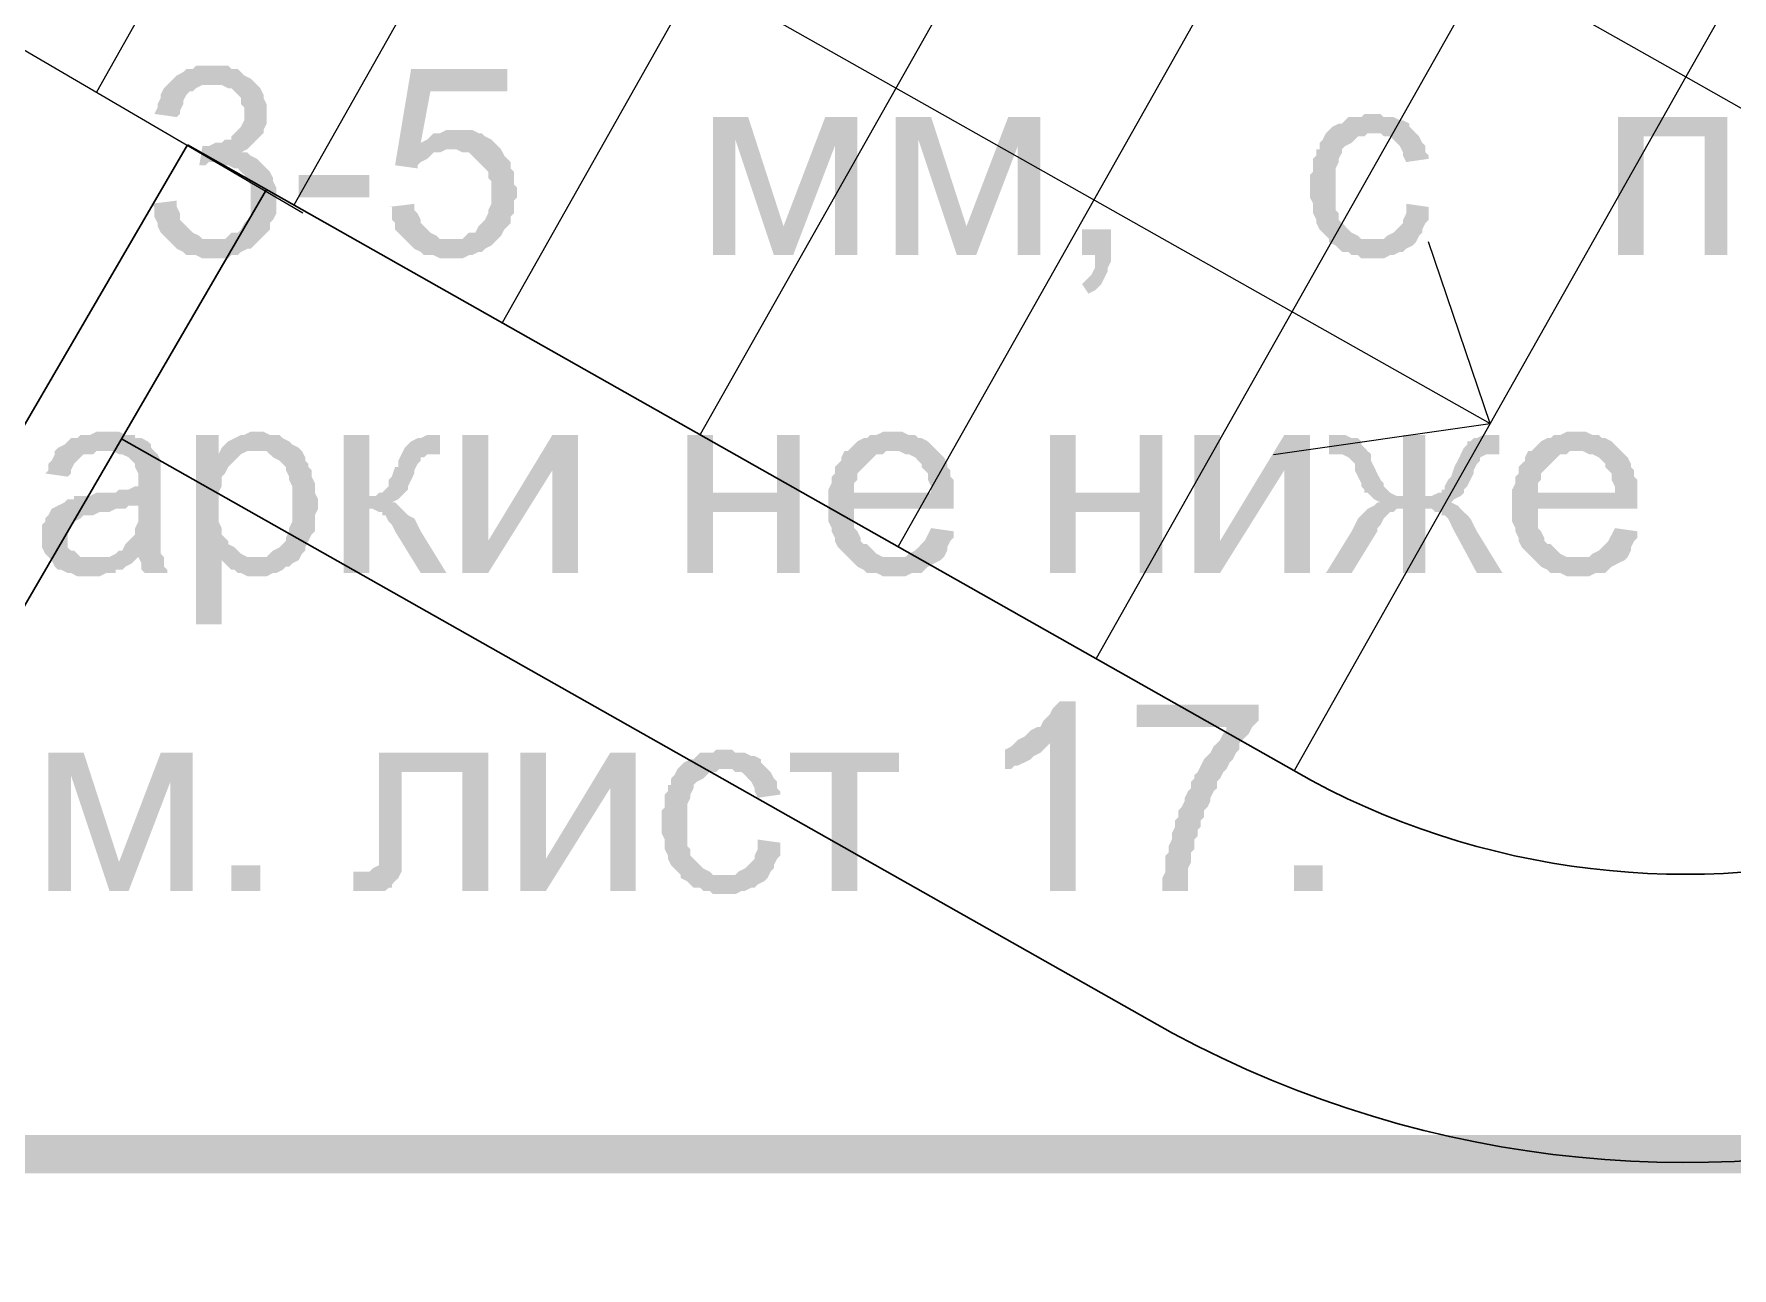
# Model space of a CAD drawing. Header units: millimetres. Extents: x -383313 to -161684, y -117025 to 99224.
# Drawn here: x -348816 to -346577, y -36229 to -34602 of the extents above; entities that cross this region are included whole.
import ezdxf

# ---------------------------------------------------------------- set-up
doc = ezdxf.new("R2010")
doc.units = ezdxf.units.MM
doc.header["$MEASUREMENT"] = 0
doc.layers.add('001__КОНСТРУКТИВ__Стены внутренние', color=7, linetype='Continuous', lineweight=30)
doc.layers.add('Чертежи_Ном._пера__1_Ном._пера__7', color=7, linetype='Continuous', lineweight=18)
doc.layers.add('PDF_Solid Fills', color=7, linetype='Continuous')

# ---------------------------------------------------------------- blocks, each defined once
blk = doc.blocks.new('A$Cf5759c35')
at = {"layer": 'PDF_Solid Fills'}
for points in [[(9880.4, -16378.8), (9859.3, -16378.8), (9855, -16383), (9846.6, -16383), (9842.3, -16387.2), (9833.9, -16391.5), (9829.6, -16395.7), (9829.6, -16395.7), (9825.4, -16399.9), (9880.4, -16404.2), (9884.7, -16404.2), (9893.1, -16404.2), (9901.6, -16408.4), (9905.8, -16408.4), (9910.1, -16412.6), (9914.3, -16416.9), (9918.5, -16421.1), (9918.5, -16429.6), (9922.8, -16433.8), (9922.8, -16442.3), (9922.8, -16446.5), (9922.8, -16450.7), (9918.5, -16459.2), (9914.3, -16463.4), (9910.1, -16467.7), (9905.8, -16471.9), (9905.8, -16476.1), (9897.4, -16476.1), (9893.1, -16480.4), (9884.7, -16480.4), (9876.2, -16484.6), (9872, -16484.6), (9931.2, -16484.6), (9935.5, -16480.4), (9939.7, -16476.1), (9943.9, -16471.9), (9948.2, -16467.7), (9948.2, -16463.4), (9952.4, -16455), (9952.4, -16450.7), (9952.4, -16442.3), (9952.4, -16438), (9952.4, -16429.6), (9948.2, -16421.1), (9948.2, -16416.9), (9943.9, -16408.4), (9943.9, -16408.4), (9939.7, -16404.2), (9935.5, -16399.9), (9931.2, -16395.7), (9922.8, -16391.5), (9918.5, -16387.2), (9914.3, -16383), (9905.8, -16383), (9901.6, -16378.8), (9893.1, -16378.8), (9888.9, -16378.8)], [(10269.9, -16383), (10142.9, -16383), (10121.7, -16510), (10151.4, -16514.2), (10151.4, -16510), (10155.6, -16505.8), (10164.1, -16501.5), (10168.3, -16497.3), (10168.3, -16497.3), (10172.5, -16493.1), (10181, -16493.1), (10189.5, -16488.8), (10193.7, -16488.8), (10257.2, -16484.6), (10257.2, -16484.6), (10253, -16480.4), (10155.6, -16480.4), (10168.3, -16412.6), (10269.9, -16412.6)], [(9825.4, -16399.9), (9821.2, -16404.2), (9816.9, -16408.4), (9812.7, -16416.9), (9812.7, -16421.1), (9808.5, -16429.6), (9808.5, -16433.8), (9804.2, -16442.3), (9833.9, -16446.5), (9838.1, -16442.3), (9838.1, -16438), (9842.3, -16429.6), (9842.3, -16425.3), (9846.6, -16416.9), (9850.8, -16412.6), (9855, -16412.6), (9859.3, -16408.4), (9867.7, -16404.2), (9872, -16404.2), (9880.4, -16404.2)], [(10587.4, -16446.5), (10540.8, -16446.5), (10540.8, -16628.5), (10570.5, -16628.5), (10570.5, -16476.1)], [(10731.3, -16446.5), (10689, -16446.5), (10634, -16590.4), (10621.3, -16628.5), (10646.7, -16628.5), (10701.7, -16484.6)], [(10828.7, -16446.5), (10782.1, -16446.5), (10782.1, -16628.5), (10811.8, -16628.5), (10811.8, -16476.1)], [(10972.6, -16446.5), (10930.3, -16446.5), (10875.3, -16590.4), (10862.6, -16628.5), (10888, -16628.5), (10943, -16484.6)], [(11412.9, -16442.3), (11400.2, -16442.3), (11396, -16446.5), (11379, -16446.5), (11374.8, -16450.7), (11370.6, -16455), (11366.3, -16455), (11357.9, -16459.2), (11353.6, -16463.4), (11349.4, -16467.7), (11345.2, -16476.1), (11340.9, -16480.4), (11340.9, -16488.8), (11336.7, -16488.8), (11336.7, -16497.3), (11332.5, -16501.5), (11332.5, -16510), (11332.5, -16518.5), (11328.2, -16522.7), (11328.2, -16531.2), (11328.2, -16539.6), (11328.2, -16548.1), (11328.2, -16552.3), (11332.5, -16560.8), (11332.5, -16569.3), (11332.5, -16573.5), (11336.7, -16582), (11336.7, -16586.2), (11340.9, -16594.7), (11345.2, -16598.9), (11349.4, -16603.1), (11353.6, -16607.4), (11412.9, -16607.4), (11408.7, -16607.4), (11404.4, -16607.4), (11396, -16607.4), (11391.7, -16603.1), (11383.3, -16598.9), (11379, -16594.7), (11374.8, -16590.4), (11374.8, -16590.4), (11370.6, -16586.2), (11366.3, -16582), (11366.3, -16573.5), (11362.1, -16569.3), (11362.1, -16560.8), (11362.1, -16556.6), (11362.1, -16548.1), (11362.1, -16539.6), (11362.1, -16535.4), (11362.1, -16526.9), (11362.1, -16518.5), (11362.1, -16514.2), (11366.3, -16505.8), (11366.3, -16501.5), (11370.6, -16493.1), (11370.6, -16488.8), (11374.8, -16484.6), (11374.8, -16484.6), (11383.3, -16480.4), (11387.5, -16476.1), (11391.7, -16471.9), (11400.2, -16471.9), (11404.4, -16467.7), (11412.9, -16467.7), (11467.9, -16467.7), (11463.7, -16463.4), (11459.5, -16459.2), (11459.5, -16455), (11451, -16450.7), (11446.8, -16450.7), (11438.3, -16446.5), (11434.1, -16446.5), (11425.6, -16446.5), (11421.4, -16442.3)], [(11878.6, -16446.5), (11734.6, -16446.5), (11734.6, -16628.5), (11768.5, -16628.5), (11768.5, -16471.9), (11848.9, -16471.9)], [(10202.2, -16463.4), (10202.2, -16463.4), (10189.5, -16463.4), (10181, -16467.7), (10172.5, -16467.7), (10168.3, -16471.9), (10164.1, -16476.1), (10155.6, -16480.4), (10253, -16480.4), (10248.7, -16476.1), (10240.3, -16471.9), (10236, -16467.7), (10231.8, -16467.7), (10223.3, -16463.4), (10219.1, -16463.4), (10210.6, -16463.4)], [(11467.9, -16467.7), (11412.9, -16467.7), (11421.4, -16467.7), (11425.6, -16471.9), (11434.1, -16471.9), (11438.3, -16476.1), (11442.5, -16480.4), (11446.8, -16484.6), (11451, -16493.1), (11451, -16497.3), (11455.2, -16505.8), (11484.9, -16501.5), (11484.9, -16497.3), (11480.6, -16493.1), (11480.6, -16484.6), (11476.4, -16480.4), (11472.2, -16471.9)], [(9867.7, -16484.6), (9863.5, -16510), (9863.5, -16510), (9872, -16510), (9876.2, -16505.8), (9884.7, -16505.8), (9943.9, -16505.8), (9939.7, -16501.5), (9931.2, -16497.3), (9927, -16493.1), (9918.5, -16493.1), (9927, -16488.8), (9931.2, -16484.6), (9872, -16484.6)], [(10257.2, -16484.6), (10193.7, -16488.8), (10202.2, -16488.8), (10210.6, -16493.1), (10219.1, -16493.1), (10223.3, -16497.3), (10227.6, -16501.5), (10231.8, -16505.8), (10236, -16510), (10240.3, -16514.2), (10244.5, -16518.5), (10244.5, -16526.9), (10248.7, -16531.2), (10248.7, -16539.6), (10248.7, -16548.1), (10248.7, -16548.1), (10248.7, -16552.3), (10248.7, -16560.8), (10244.5, -16569.3), (10244.5, -16573.5), (10240.3, -16582), (10236, -16586.2), (10231.8, -16590.4), (10231.8, -16590.4), (10227.6, -16598.9), (10219.1, -16598.9), (10214.9, -16603.1), (10210.6, -16607.4), (10202.2, -16607.4), (10193.7, -16607.4), (10257.2, -16607.4), (10261.4, -16603.1), (10261.4, -16603.1), (10265.7, -16594.7), (10269.9, -16590.4), (10274.1, -16586.2), (10274.1, -16577.7), (10278.4, -16573.5), (10278.4, -16565), (10278.4, -16556.6), (10282.6, -16552.3), (10282.6, -16543.9), (10282.6, -16539.6), (10278.4, -16535.4), (10278.4, -16526.9), (10278.4, -16518.5), (10274.1, -16514.2), (10274.1, -16505.8), (10269.9, -16501.5), (10265.7, -16497.3), (10261.4, -16488.8)], [(9943.9, -16505.8), (9884.7, -16505.8), (9888.9, -16505.8), (9897.4, -16510), (9901.6, -16510), (9910.1, -16514.2), (9914.3, -16514.2), (9918.5, -16518.5), (9922.8, -16522.7), (9927, -16531.2), (9931.2, -16535.4), (9931.2, -16539.6), (9931.2, -16548.1), (9931.2, -16556.6), (9931.2, -16556.6), (9931.2, -16560.8), (9931.2, -16569.3), (9931.2, -16577.7), (9927, -16582), (9922.8, -16586.2), (9918.5, -16594.7), (9914.3, -16598.9), (9905.8, -16598.9), (9901.6, -16603.1), (9897.4, -16607.4), (9888.9, -16607.4), (9880.4, -16607.4), (9821.2, -16607.4), (9825.4, -16611.6), (9829.6, -16615.8), (9833.9, -16620.1), (9842.3, -16624.3), (9846.6, -16628.5), (9855, -16628.5), (9859.3, -16628.5), (9867.7, -16632.8), (9872, -16632.8), (9880.4, -16632.8), (9884.7, -16632.8), (9893.1, -16632.8), (9901.6, -16632.8), (9905.8, -16628.5), (9914.3, -16628.5), (9918.5, -16624.3), (9927, -16620.1), (9931.2, -16620.1), (9935.5, -16615.8), (9939.7, -16611.6), (9943.9, -16607.4), (9948.2, -16603.1), (9952.4, -16598.9), (9956.6, -16594.7), (9956.6, -16586.2), (9960.9, -16582), (9965.1, -16573.5), (9965.1, -16569.3), (9965.1, -16560.8), (9965.1, -16556.6), (9965.1, -16552.3), (9965.1, -16543.9), (9965.1, -16539.6), (9960.9, -16531.2), (9960.9, -16526.9), (9956.6, -16518.5), (9952.4, -16514.2), (9952.4, -16514.2), (9948.2, -16510)], [(9833.9, -16556.6), (9800, -16560.8), (9804.2, -16565), (9804.2, -16577.7), (9808.5, -16586.2), (9808.5, -16590.4), (9812.7, -16598.9), (9816.9, -16603.1), (9821.2, -16607.4), (9880.4, -16607.4), (9876.2, -16607.4), (9867.7, -16607.4), (9863.5, -16603.1), (9855, -16598.9), (9850.8, -16594.7), (9850.8, -16594.7), (9846.6, -16590.4), (9842.3, -16586.2), (9838.1, -16582), (9838.1, -16573.5), (9833.9, -16565)], [(10147.1, -16560.8), (10113.3, -16565), (10117.5, -16565), (10117.5, -16582), (10121.7, -16586.2), (10121.7, -16594.7), (10126, -16598.9), (10130.2, -16603.1), (10134.4, -16607.4), (10138.7, -16611.6), (10142.9, -16615.8), (10147.1, -16620.1), (10155.6, -16624.3), (10159.8, -16628.5), (10168.3, -16628.5), (10172.5, -16628.5), (10181, -16632.8), (10189.5, -16632.8), (10193.7, -16632.8), (10197.9, -16632.8), (10202.2, -16632.8), (10210.6, -16632.8), (10219.1, -16628.5), (10223.3, -16628.5), (10231.8, -16624.3), (10236, -16624.3), (10240.3, -16620.1), (10248.7, -16615.8), (10253, -16611.6), (10257.2, -16607.4), (10193.7, -16607.4), (10193.7, -16607.4), (10189.5, -16607.4), (10181, -16607.4), (10176.8, -16603.1), (10168.3, -16598.9), (10164.1, -16594.7), (10159.8, -16590.4), (10155.6, -16586.2), (10155.6, -16582), (10151.4, -16573.5), (10147.1, -16569.3)], [(11455.2, -16560.8), (11455.2, -16573.5), (11451, -16582), (11451, -16586.2), (11446.8, -16590.4), (11442.5, -16594.7), (11438.3, -16598.9), (11429.8, -16603.1), (11425.6, -16607.4), (11417.1, -16607.4), (11412.9, -16607.4), (11353.6, -16607.4), (11353.6, -16611.6), (11362.1, -16615.8), (11366.3, -16620.1), (11370.6, -16624.3), (11379, -16624.3), (11383.3, -16628.5), (11391.7, -16628.5), (11396, -16632.8), (11404.4, -16632.8), (11412.9, -16632.8), (11417.1, -16632.8), (11425.6, -16632.8), (11434.1, -16628.5), (11438.3, -16628.5), (11446.8, -16624.3), (11451, -16624.3), (11455.2, -16620.1), (11463.7, -16615.8), (11463.7, -16615.8), (11467.9, -16611.6), (11472.2, -16603.1), (11476.4, -16598.9), (11476.4, -16594.7), (11480.6, -16586.2), (11484.9, -16582), (11484.9, -16573.5), (11484.9, -16565)], [(11065.8, -16594.7), (11027.7, -16594.7), (11027.7, -16628.5), (11044.6, -16628.5), (11044.6, -16632.8), (11044.6, -16641.2), (11044.6, -16645.5), (11040.4, -16653.9), (11036.1, -16658.2), (11031.9, -16662.4), (11027.7, -16666.6), (11036.1, -16679.3), (11036.1, -16679.3), (11044.6, -16675.1), (11048.8, -16670.9), (11053.1, -16666.6), (11057.3, -16658.2), (11057.3, -16658.2), (11061.5, -16649.7), (11061.5, -16645.5), (11065.8, -16637), (11065.8, -16628.5)], [(9745, -16861.4), (9745, -16861.4), (9728, -16861.4), (9719.6, -16865.6), (9715.3, -16865.6), (9706.9, -16865.6), (9702.6, -16869.8), (9694.2, -16869.8), (9689.9, -16874.1), (9685.7, -16878.3), (9677.2, -16882.5), (9673, -16886.8), (9736.5, -16886.8), (9740.7, -16886.8), (9749.2, -16886.8), (9757.7, -16891), (9761.9, -16891), (9770.4, -16895.2), (9774.6, -16899.5), (9774.6, -16899.5), (9778.8, -16903.7), (9778.8, -16907.9), (9783.1, -16916.4), (9783.1, -16924.9), (9783.1, -16924.9), (9783.1, -16933.3), (9778.8, -16933.3), (9770.4, -16937.6), (9766.1, -16937.6), (9757.7, -16937.6), (9753.4, -16941.8), (9745, -16941.8), (9736.5, -16941.8), (9728, -16941.8), (9719.6, -16946), (9711.1, -16946), (9706.9, -16946), (9698.4, -16946), (9698.4, -16950.3), (9689.9, -16950.3), (9685.7, -16954.5), (9783.1, -16958.7), (9783.1, -16967.2), (9783.1, -16971.4), (9783.1, -16979.9), (9778.8, -16988.4), (9778.8, -16992.6), (9778.8, -16996.8), (9774.6, -17001.1), (9770.4, -17005.3), (9766.1, -17009.5), (9761.9, -17018), (9757.7, -17018), (9753.4, -17022.2), (9745, -17026.5), (9783.1, -17026.5), (9783.1, -17026.5), (9787.3, -17034.9), (9787.3, -17043.4), (9791.5, -17047.6), (9821.2, -17047.6), (9821.2, -17043.4), (9816.9, -17039.2), (9816.9, -17030.7), (9816.9, -17026.5), (9812.7, -17022.2), (9812.7, -17018), (9812.7, -17013.8), (9812.7, -17009.5), (9812.7, -17001.1), (9812.7, -16992.6), (9812.7, -16984.1), (9812.7, -16971.4), (9812.7, -16929.1), (9812.7, -16929.1), (9812.7, -16920.6), (9812.7, -16912.2), (9812.7, -16907.9), (9812.7, -16903.7), (9812.7, -16899.5), (9808.5, -16891), (9804.2, -16886.8), (9800, -16882.5), (9800, -16878.3), (9795.8, -16874.1), (9787.3, -16869.8), (9778.8, -16869.8), (9778.8, -16865.6), (9770.4, -16865.6), (9766.1, -16865.6), (9757.7, -16861.4), (9749.2, -16861.4)], [(9939.7, -16861.4), (9939.7, -16861.4), (9931.2, -16861.4), (9922.8, -16865.6), (9918.5, -16865.6), (9910.1, -16869.8), (9910.1, -16869.8), (9901.6, -16874.1), (9897.4, -16878.3), (9893.1, -16882.5), (9939.7, -16886.8), (9943.9, -16886.8), (9952.4, -16886.8), (9956.6, -16891), (9960.9, -16895.2), (9969.3, -16899.5), (9973.6, -16903.7), (9977.8, -16907.9), (9977.8, -16912.2), (9982, -16920.6), (9982, -16924.9), (9986.3, -16933.3), (9986.3, -16937.6), (9986.3, -16946), (9986.3, -16954.5), (9986.3, -16958.7), (9986.3, -16967.2), (9986.3, -16975.7), (9986.3, -16979.9), (9982, -16988.4), (9982, -16992.6), (9977.8, -17001.1), (9977.8, -17005.3), (9973.6, -17009.5), (9969.3, -17013.8), (9960.9, -17018), (9956.6, -17022.2), (9952.4, -17026.5), (9943.9, -17026.5), (9935.5, -17026.5), (9893.1, -17030.7), (9893.1, -17030.7), (9901.6, -17039.2), (9905.8, -17043.4), (9910.1, -17043.4), (9914.3, -17047.6), (9918.5, -17047.6), (9927, -17051.9), (9931.2, -17051.9), (9939.7, -17051.9), (9939.7, -17051.9), (9948.2, -17051.9), (9952.4, -17051.9), (9960.9, -17047.6), (9965.1, -17047.6), (9973.6, -17043.4), (9977.8, -17039.2), (9982, -17039.2), (9986.3, -17034.9), (9994.7, -17030.7), (9999, -17022.2), (10003.2, -17018), (10003.2, -17013.8), (10007.4, -17005.3), (10007.4, -17005.3), (10011.7, -16996.8), (10015.9, -16992.6), (10015.9, -16984.1), (10015.9, -16975.7), (10015.9, -16971.4), (10020.1, -16963), (10020.1, -16954.5), (10020.1, -16954.5), (10020.1, -16950.3), (10015.9, -16941.8), (10015.9, -16933.3), (10015.9, -16929.1), (10011.7, -16920.6), (10011.7, -16912.2), (10007.4, -16907.9), (10007.4, -16903.7), (10003.2, -16899.5), (10003.2, -16895.2), (9999, -16886.8), (9994.7, -16882.5), (9986.3, -16878.3), (9982, -16874.1), (9982, -16874.1), (9973.6, -16869.8), (9969.3, -16865.6), (9960.9, -16865.6), (9956.6, -16865.6), (9948.2, -16861.4)], [(10777.9, -16861.4), (10777.9, -16861.4), (10765.2, -16861.4), (10756.7, -16865.6), (10748.3, -16865.6), (10744, -16869.8), (10739.8, -16869.8), (10731.3, -16874.1), (10727.1, -16878.3), (10722.9, -16882.5), (10718.6, -16886.8), (10777.9, -16886.8), (10782.1, -16886.8), (10786.4, -16886.8), (10794.8, -16891), (10799.1, -16891), (10807.5, -16895.2), (10811.8, -16899.5), (10816, -16903.7), (10816, -16907.9), (10820.2, -16912.2), (10824.5, -16916.4), (10824.5, -16924.9), (10828.7, -16933.3), (10828.7, -16941.8), (10727.1, -16941.8), (10858.3, -16941.8), (10858.3, -16933.3), (10858.3, -16924.9), (10854.1, -16920.6), (10854.1, -16912.2), (10849.9, -16907.9), (10849.9, -16903.7), (10845.6, -16895.2), (10841.4, -16891), (10837.2, -16886.8), (10832.9, -16882.5), (10828.7, -16878.3), (10824.5, -16874.1), (10816, -16869.8), (10811.8, -16869.8), (10807.5, -16865.6), (10799.1, -16865.6), (10790.6, -16861.4), (10786.4, -16861.4)], [(11679.6, -16861.4), (11679.6, -16861.4), (11666.9, -16861.4), (11658.4, -16865.6), (11650, -16865.6), (11645.7, -16869.8), (11641.5, -16869.8), (11633, -16874.1), (11628.8, -16878.3), (11624.6, -16882.5), (11620.3, -16886.8), (11679.6, -16886.8), (11683.8, -16886.8), (11688.1, -16886.8), (11696.5, -16891), (11700.8, -16891), (11709.2, -16895.2), (11713.5, -16899.5), (11717.7, -16903.7), (11717.7, -16907.9), (11721.9, -16912.2), (11726.2, -16916.4), (11726.2, -16924.9), (11730.4, -16933.3), (11730.4, -16941.8), (11628.8, -16941.8), (11760, -16941.8), (11760, -16933.3), (11760, -16924.9), (11755.8, -16920.6), (11755.8, -16912.2), (11751.6, -16907.9), (11751.6, -16903.7), (11747.3, -16895.2), (11743.1, -16891), (11738.9, -16886.8), (11734.6, -16882.5), (11730.4, -16878.3), (11726.2, -16874.1), (11717.7, -16869.8), (11713.5, -16869.8), (11709.2, -16865.6), (11700.8, -16865.6), (11692.3, -16861.4), (11688.1, -16861.4)], [(9888.9, -16865.6), (9859.3, -16865.6), (9859.3, -17115.4), (9893.1, -17115.4), (9893.1, -17030.7), (9935.5, -17026.5), (9931.2, -17026.5), (9927, -17026.5), (9918.5, -17022.2), (9914.3, -17018), (9910.1, -17013.8), (9901.6, -17009.5), (9901.6, -17005.3), (9897.4, -17001.1), (9893.1, -16996.8), (9893.1, -16988.4), (9888.9, -16979.9), (9888.9, -16975.7), (9888.9, -16967.2), (9888.9, -16958.7), (9888.9, -16954.5), (9888.9, -16946), (9888.9, -16941.8), (9893.1, -16933.3), (9893.1, -16924.9), (9893.1, -16920.6), (9897.4, -16916.4), (9901.6, -16907.9), (9905.8, -16903.7), (9910.1, -16899.5), (9914.3, -16895.2), (9918.5, -16891), (9888.9, -16891)], [(9893.1, -16882.5), (9888.9, -16891), (9918.5, -16891), (9927, -16886.8), (9931.2, -16886.8), (9939.7, -16886.8)], [(10087.9, -16865.6), (10054, -16865.6), (10054, -17047.6), (10087.9, -17047.6), (10087.9, -16963), (10130.2, -16963), (10126, -16958.7), (10121.7, -16954.5), (10117.5, -16954.5), (10117.5, -16954.5), (10126, -16950.3), (10130.2, -16946), (10087.9, -16946)], [(10181, -16865.6), (10164.1, -16865.6), (10155.6, -16869.8), (10151.4, -16869.8), (10142.9, -16874.1), (10138.7, -16878.3), (10138.7, -16878.3), (10134.4, -16882.5), (10130.2, -16891), (10172.5, -16891), (10181, -16891)], [(10363, -16865.6), (10329.2, -16865.6), (10244.5, -17005.3), (10210.6, -17047.6), (10244.5, -17047.6), (10329.2, -16912.2)], [(10540.8, -16865.6), (10507, -16865.6), (10507, -17047.6), (10540.8, -17047.6), (10540.8, -16967.2), (10625.5, -16967.2), (10540.8, -16941.8)], [(10655.1, -16865.6), (10625.5, -16865.6), (10625.5, -16941.8), (10540.8, -16941.8), (10625.5, -16967.2), (10625.5, -17047.6), (10655.1, -17047.6)], [(11019.2, -16865.6), (10985.3, -16865.6), (10985.3, -17047.6), (11019.2, -17047.6), (11019.2, -16967.2), (11103.9, -16967.2), (11019.2, -16941.8)], [(11133.5, -16865.6), (11103.9, -16865.6), (11103.9, -16941.8), (11019.2, -16941.8), (11103.9, -16967.2), (11103.9, -17047.6), (11133.5, -17047.6)], [(11328.2, -16865.6), (11294.4, -16865.6), (11209.7, -17005.3), (11175.8, -17047.6), (11209.7, -17047.6), (11294.4, -16912.2)], [(11357.9, -16865.6), (11353.6, -16865.6), (11353.6, -16891), (11366.3, -16891), (11404.4, -16886.8), (11400.2, -16882.5), (11396, -16878.3), (11396, -16874.1), (11391.7, -16869.8), (11383.3, -16869.8), (11383.3, -16869.8), (11374.8, -16865.6), (11370.6, -16865.6)], [(11578, -16865.6), (11556.8, -16865.6), (11548.4, -16869.8), (11544.1, -16869.8), (11539.9, -16874.1), (11535.7, -16874.1), (11535.7, -16878.3), (11531.4, -16882.5), (11527.2, -16891), (11569.5, -16891), (11578, -16891)], [(9673, -16886.8), (9673, -16891), (9668.8, -16899.5), (9664.5, -16903.7), (9664.5, -16912.2), (9660.3, -16916.4), (9689.9, -16920.6), (9694.2, -16916.4), (9694.2, -16912.2), (9698.4, -16903.7), (9702.6, -16899.5), (9706.9, -16895.2), (9711.1, -16891), (9715.3, -16891), (9723.8, -16891), (9728, -16886.8), (9736.5, -16886.8)], [(10130.2, -16891), (10126, -16899.5), (10126, -16907.9), (10121.7, -16907.9), (10117.5, -16920.6), (10113.3, -16924.9), (10113.3, -16933.3), (10109, -16937.6), (10109, -16937.6), (10104.8, -16941.8), (10100.6, -16941.8), (10096.3, -16946), (10087.9, -16946), (10130.2, -16946), (10134.4, -16941.8), (10138.7, -16937.6), (10138.7, -16933.3), (10142.9, -16924.9), (10147.1, -16916.4), (10147.1, -16912.2), (10151.4, -16903.7), (10155.6, -16899.5), (10155.6, -16895.2), (10159.8, -16895.2), (10164.1, -16891), (10172.5, -16891)], [(10718.6, -16886.8), (10714.4, -16886.8), (10710.2, -16895.2), (10710.2, -16899.5), (10705.9, -16903.7), (10701.7, -16907.9), (10701.7, -16916.4), (10697.5, -16920.6), (10697.5, -16929.1), (10693.2, -16937.6), (10693.2, -16941.8), (10693.2, -16950.3), (10693.2, -16958.7), (10693.2, -16967.2), (10693.2, -16971.4), (10693.2, -16979.9), (10697.5, -16988.4), (10697.5, -16992.6), (10701.7, -17001.1), (10701.7, -17005.3), (10705.9, -17013.8), (10710.2, -17018), (10714.4, -17022.2), (10718.6, -17026.5), (10777.9, -17026.5), (10777.9, -17026.5), (10769.4, -17026.5), (10765.2, -17026.5), (10756.7, -17022.2), (10752.5, -17018), (10748.3, -17013.8), (10744, -17009.5), (10739.8, -17009.5), (10735.6, -17005.3), (10735.6, -17001.1), (10731.3, -16992.6), (10727.1, -16988.4), (10727.1, -16979.9), (10727.1, -16971.4), (10727.1, -16963), (10858.3, -16963), (10858.3, -16963), (10858.3, -16958.7), (10858.3, -16950.3), (10858.3, -16941.8), (10727.1, -16941.8), (10727.1, -16937.6), (10727.1, -16929.1), (10731.3, -16924.9), (10731.3, -16916.4), (10735.6, -16912.2), (10739.8, -16907.9), (10744, -16903.7), (10748.3, -16899.5), (10752.5, -16895.2), (10756.7, -16891), (10765.2, -16891), (10769.4, -16886.8), (10777.9, -16886.8)], [(11404.4, -16886.8), (11366.3, -16891), (11370.6, -16891), (11379, -16895.2), (11379, -16895.2), (11383.3, -16899.5), (11387.5, -16903.7), (11387.5, -16912.2), (11391.7, -16920.6), (11396, -16929.1), (11396, -16933.3), (11400.2, -16937.6), (11400.2, -16941.8), (11404.4, -16941.8), (11408.7, -16946), (11412.9, -16950.3), (11421.4, -16954.5), (11421.4, -16954.5), (11417.1, -16954.5), (11412.9, -16958.7), (11404.4, -16963), (11451, -16963), (11480.6, -16963), (11489.1, -16963), (11493.3, -16967.2), (11501.8, -16967.2), (11501.8, -16971.4), (11506, -16971.4), (11510.3, -16975.7), (11514.5, -16984.1), (11518.7, -16992.6), (11548.4, -17047.6), (11582.2, -17047.6), (11548.4, -16992.6), (11548.4, -16992.6), (11544.1, -16984.1), (11539.9, -16975.7), (11535.7, -16971.4), (11531.4, -16967.2), (11527.2, -16963), (11523, -16958.7), (11514.5, -16954.5), (11510.3, -16954.5), (11514.5, -16954.5), (11518.7, -16950.3), (11527.2, -16946), (11480.6, -16946), (11451, -16946), (11446.8, -16946), (11442.5, -16946), (11434.1, -16941.8), (11429.8, -16937.6), (11429.8, -16937.6), (11425.6, -16933.3), (11425.6, -16929.1), (11421.4, -16924.9), (11417.1, -16916.4), (11412.9, -16907.9), (11408.7, -16899.5), (11408.7, -16891)], [(11527.2, -16891), (11523, -16899.5), (11518.7, -16907.9), (11518.7, -16907.9), (11514.5, -16920.6), (11510.3, -16924.9), (11506, -16933.3), (11506, -16937.6), (11501.8, -16937.6), (11501.8, -16941.8), (11497.6, -16941.8), (11489.1, -16946), (11480.6, -16946), (11527.2, -16946), (11531.4, -16941.8), (11531.4, -16937.6), (11535.7, -16933.3), (11539.9, -16924.9), (11544.1, -16916.4), (11544.1, -16912.2), (11548.4, -16903.7), (11552.6, -16899.5), (11552.6, -16895.2), (11552.6, -16895.2), (11561.1, -16891), (11569.5, -16891)], [(11620.3, -16886.8), (11616.1, -16886.8), (11611.9, -16895.2), (11611.9, -16899.5), (11607.6, -16903.7), (11603.4, -16907.9), (11603.4, -16916.4), (11599.2, -16920.6), (11599.2, -16929.1), (11594.9, -16937.6), (11594.9, -16941.8), (11594.9, -16950.3), (11594.9, -16958.7), (11594.9, -16967.2), (11594.9, -16971.4), (11594.9, -16979.9), (11599.2, -16988.4), (11599.2, -16992.6), (11603.4, -17001.1), (11603.4, -17005.3), (11607.6, -17013.8), (11611.9, -17018), (11616.1, -17022.2), (11620.3, -17026.5), (11679.6, -17026.5), (11679.6, -17026.5), (11671.1, -17026.5), (11666.9, -17026.5), (11658.4, -17022.2), (11654.2, -17018), (11650, -17013.8), (11645.7, -17009.5), (11641.5, -17009.5), (11637.3, -17005.3), (11637.3, -17001.1), (11633, -16992.6), (11628.8, -16988.4), (11628.8, -16979.9), (11628.8, -16971.4), (11628.8, -16963), (11760, -16963), (11760, -16963), (11760, -16958.7), (11760, -16950.3), (11760, -16941.8), (11628.8, -16941.8), (11628.8, -16937.6), (11628.8, -16929.1), (11633, -16924.9), (11633, -16916.4), (11637.3, -16912.2), (11641.5, -16907.9), (11645.7, -16903.7), (11650, -16899.5), (11654.2, -16895.2), (11658.4, -16891), (11666.9, -16891), (11671.1, -16886.8), (11679.6, -16886.8)], [(9685.7, -16954.5), (9677.2, -16958.7), (9677.2, -16958.7), (9668.8, -16963), (9664.5, -16971.4), (9660.3, -16975.7), (9660.3, -16979.9), (9656.1, -16984.1), (9656.1, -16992.6), (9656.1, -17001.1), (9656.1, -17001.1), (9656.1, -17009.5), (9656.1, -17013.8), (9660.3, -17022.2), (9664.5, -17026.5), (9668.8, -17030.7), (9673, -17039.2), (9673, -17039.2), (9677.2, -17043.4), (9681.5, -17043.4), (9689.9, -17047.6), (9694.2, -17047.6), (9702.6, -17051.9), (9711.1, -17051.9), (9719.6, -17051.9), (9723.8, -17051.9), (9732.3, -17051.9), (9740.7, -17047.6), (9745, -17047.6), (9753.4, -17047.6), (9753.4, -17043.4), (9761.9, -17043.4), (9766.1, -17039.2), (9774.6, -17034.9), (9778.8, -17030.7), (9723.8, -17026.5), (9723.8, -17026.5), (9715.3, -17026.5), (9706.9, -17026.5), (9702.6, -17022.2), (9698.4, -17018), (9694.2, -17018), (9689.9, -17013.8), (9689.9, -17005.3), (9689.9, -17001.1), (9689.9, -16996.8), (9689.9, -16992.6), (9694.2, -16984.1), (9694.2, -16984.1), (9698.4, -16979.9), (9706.9, -16975.7), (9711.1, -16971.4), (9715.3, -16971.4), (9723.8, -16971.4), (9732.3, -16967.2), (9736.5, -16967.2), (9745, -16967.2), (9753.4, -16963), (9757.7, -16963), (9766.1, -16963), (9770.4, -16958.7), (9778.8, -16958.7), (9783.1, -16958.7)], [(10130.2, -16963), (10087.9, -16963), (10092.1, -16963), (10100.6, -16967.2), (10104.8, -16967.2), (10104.8, -16971.4), (10109, -16971.4), (10113.3, -16979.9), (10117.5, -16984.1), (10121.7, -16992.6), (10155.6, -17047.6), (10189.5, -17047.6), (10155.6, -16992.6), (10155.6, -16992.6), (10151.4, -16984.1), (10147.1, -16975.7), (10138.7, -16971.4), (10134.4, -16967.2)], [(11404.4, -16963), (11400.2, -16967.2), (11396, -16971.4), (11391.7, -16975.7), (11387.5, -16984.1), (11383.3, -16992.6), (11349.4, -17047.6), (11383.3, -17047.6), (11417.1, -16992.6), (11417.1, -16988.4), (11421.4, -16984.1), (11425.6, -16975.7), (11429.8, -16971.4), (11434.1, -16967.2), (11438.3, -16967.2), (11442.5, -16963), (11451, -16963)], [(10828.7, -16988.4), (10828.7, -16988.4), (10824.5, -16996.8), (10820.2, -17005.3), (10816, -17009.5), (10811.8, -17013.8), (10807.5, -17018), (10807.5, -17018), (10799.1, -17022.2), (10794.8, -17026.5), (10786.4, -17026.5), (10777.9, -17026.5), (10718.6, -17026.5), (10718.6, -17026.5), (10722.9, -17030.7), (10727.1, -17034.9), (10731.3, -17039.2), (10739.8, -17043.4), (10744, -17047.6), (10752.5, -17047.6), (10756.7, -17047.6), (10765.2, -17051.9), (10773.7, -17051.9), (10777.9, -17051.9), (10777.9, -17051.9), (10786.4, -17051.9), (10794.8, -17051.9), (10803.3, -17047.6), (10807.5, -17047.6), (10816, -17047.6), (10820.2, -17043.4), (10824.5, -17039.2), (10832.9, -17034.9), (10832.9, -17034.9), (10841.4, -17030.7), (10845.6, -17026.5), (10849.9, -17018), (10849.9, -17013.8), (10854.1, -17005.3), (10858.3, -17001.1), (10858.3, -16992.6)], [(11730.4, -16988.4), (11730.4, -16988.4), (11726.2, -16996.8), (11721.9, -17005.3), (11717.7, -17009.5), (11713.5, -17013.8), (11709.2, -17018), (11709.2, -17018), (11700.8, -17022.2), (11696.5, -17026.5), (11688.1, -17026.5), (11679.6, -17026.5), (11620.3, -17026.5), (11620.3, -17026.5), (11624.6, -17030.7), (11628.8, -17034.9), (11633, -17039.2), (11641.5, -17043.4), (11645.7, -17047.6), (11654.2, -17047.6), (11658.4, -17047.6), (11666.9, -17051.9), (11675.4, -17051.9), (11679.6, -17051.9), (11679.6, -17051.9), (11688.1, -17051.9), (11696.5, -17051.9), (11705, -17047.6), (11709.2, -17047.6), (11717.7, -17047.6), (11721.9, -17043.4), (11726.2, -17039.2), (11734.6, -17034.9), (11734.6, -17034.9), (11743.1, -17030.7), (11747.3, -17026.5), (11751.6, -17018), (11751.6, -17013.8), (11755.8, -17005.3), (11760, -17001.1), (11760, -16992.6)], [(11019.2, -17217), (10998, -17217), (10993.8, -17221.2), (10989.6, -17225.4), (10985.3, -17233.9), (10981.1, -17238.1), (10976.9, -17242.4), (10972.6, -17250.8), (10968.4, -17250.8), (10959.9, -17255.1), (10955.7, -17259.3), (10951.5, -17263.5), (10943, -17267.8), (10985.3, -17272), (10985.3, -17466.7), (11019.2, -17466.7)], [(11260.5, -17221.2), (11099.6, -17221.2), (11099.6, -17250.8), (11222.4, -17250.8), (11218.2, -17250.8), (11218.2, -17255.1), (11213.9, -17259.3), (11209.7, -17267.8), (11205.5, -17272), (11201.2, -17276.2), (11197, -17284.7), (11192.8, -17288.9), (11188.5, -17293.2), (11184.3, -17301.6), (11180.1, -17310.1), (11175.8, -17314.3), (11175.8, -17318.6), (11171.6, -17322.8), (11171.6, -17331.3), (11167.4, -17335.5), (11163.1, -17344), (11163.1, -17348.2), (11158.9, -17356.7), (11154.7, -17360.9), (11154.7, -17369.4), (11150.4, -17373.6), (11150.4, -17382.1), (11146.2, -17390.5), (11146.2, -17394.8), (11146.2, -17399), (11142, -17407.5), (11142, -17415.9), (11137.7, -17420.2), (11137.7, -17428.6), (11137.7, -17437.1), (11137.7, -17441.3), (11133.5, -17449.8), (11133.5, -17454), (11133.5, -17462.5), (11133.5, -17466.7), (11167.4, -17466.7), (11167.4, -17466.7), (11167.4, -17458.3), (11167.4, -17449.8), (11167.4, -17445.6), (11167.4, -17437.1), (11171.6, -17428.6), (11171.6, -17424.4), (11171.6, -17415.9), (11175.8, -17411.7), (11175.8, -17403.2), (11175.8, -17399), (11180.1, -17394.8), (11180.1, -17386.3), (11184.3, -17382.1), (11184.3, -17373.6), (11188.5, -17369.4), (11188.5, -17360.9), (11192.8, -17356.7), (11197, -17348.2), (11197, -17344), (11201.2, -17335.5), (11205.5, -17331.3), (11205.5, -17322.8), (11209.7, -17318.6), (11213.9, -17310.1), (11218.2, -17305.9), (11222.4, -17297.4), (11226.6, -17293.2), (11230.9, -17284.7), (11235.1, -17280.5), (11235.1, -17272), (11239.3, -17267.8), (11243.6, -17263.5), (11247.8, -17259.3), (11252, -17250.8), (11256.3, -17246.6), (11260.5, -17242.4)], [(9711.1, -17284.7), (9664.5, -17284.7), (9664.5, -17466.7), (9694.2, -17466.7), (9694.2, -17314.3)], [(9855, -17284.7), (9812.7, -17284.7), (9757.7, -17428.6), (9745, -17466.7), (9770.4, -17466.7), (9825.4, -17322.8)], [(10244.5, -17284.7), (10100.6, -17284.7), (10100.6, -17432.9), (10100.6, -17432.9), (10092.1, -17437.1), (10092.1, -17437.1), (10087.9, -17441.3), (10079.4, -17441.3), (10066.7, -17441.3), (10066.7, -17466.7), (10070.9, -17466.7), (10079.4, -17466.7), (10083.6, -17466.7), (10092.1, -17466.7), (10092.1, -17466.7), (10100.6, -17466.7), (10109, -17466.7), (10113.3, -17462.5), (10117.5, -17462.5), (10117.5, -17458.3), (10121.7, -17454), (10126, -17449.8), (10130.2, -17441.3), (10130.2, -17437.1), (10130.2, -17432.9), (10130.2, -17428.6), (10130.2, -17420.2), (10130.2, -17411.7), (10130.2, -17403.2), (10130.2, -17310.1), (10210.6, -17310.1)], [(10439.2, -17284.7), (10405.4, -17284.7), (10320.7, -17424.4), (10286.8, -17466.7), (10320.7, -17466.7), (10405.4, -17331.3)], [(10557.8, -17280.5), (10545.1, -17280.5), (10540.8, -17284.7), (10523.9, -17284.7), (10519.7, -17288.9), (10515.4, -17293.2), (10511.2, -17293.2), (10502.7, -17297.4), (10498.5, -17301.6), (10494.3, -17305.9), (10490, -17314.3), (10485.8, -17318.6), (10485.8, -17327), (10481.6, -17327), (10481.6, -17335.5), (10477.3, -17339.7), (10477.3, -17348.2), (10477.3, -17356.7), (10473.1, -17360.9), (10473.1, -17369.4), (10473.1, -17377.8), (10473.1, -17386.3), (10473.1, -17390.5), (10477.3, -17399), (10477.3, -17407.5), (10477.3, -17411.7), (10481.6, -17420.2), (10481.6, -17424.4), (10485.8, -17432.9), (10490, -17437.1), (10494.3, -17441.3), (10498.5, -17445.6), (10557.8, -17445.6), (10553.5, -17445.6), (10549.3, -17445.6), (10540.8, -17445.6), (10536.6, -17441.3), (10528.1, -17437.1), (10523.9, -17432.9), (10519.7, -17428.6), (10519.7, -17428.6), (10515.4, -17424.4), (10511.2, -17420.2), (10511.2, -17411.7), (10507, -17407.5), (10507, -17399), (10507, -17394.8), (10507, -17386.3), (10507, -17377.8), (10507, -17373.6), (10507, -17365.1), (10507, -17356.7), (10507, -17352.4), (10511.2, -17344), (10511.2, -17339.7), (10515.4, -17331.3), (10515.4, -17327), (10519.7, -17322.8), (10519.7, -17322.8), (10528.1, -17318.6), (10532.4, -17314.3), (10536.6, -17310.1), (10545.1, -17310.1), (10549.3, -17305.9), (10557.8, -17305.9), (10612.8, -17305.9), (10608.6, -17301.6), (10604.3, -17297.4), (10604.3, -17293.2), (10595.9, -17288.9), (10591.6, -17288.9), (10583.2, -17284.7), (10578.9, -17284.7), (10570.5, -17284.7), (10566.2, -17280.5)], [(10786.4, -17284.7), (10642.4, -17284.7), (10642.4, -17310.1), (10697.5, -17310.1), (10697.5, -17466.7), (10731.3, -17466.7), (10731.3, -17310.1), (10786.4, -17310.1)], [(10943, -17267.8), (10938.8, -17272), (10934.5, -17276.2), (10926.1, -17280.5), (10926.1, -17310.1), (10926.1, -17305.9), (10934.5, -17305.9), (10938.8, -17301.6), (10943, -17301.6), (10951.5, -17297.4), (10959.9, -17293.2), (10959.9, -17293.2), (10964.2, -17288.9), (10972.6, -17284.7), (10976.9, -17280.5), (10981.1, -17276.2), (10985.3, -17272)], [(10612.8, -17305.9), (10557.8, -17305.9), (10566.2, -17305.9), (10570.5, -17310.1), (10578.9, -17310.1), (10583.2, -17314.3), (10587.4, -17318.6), (10591.6, -17322.8), (10595.9, -17331.3), (10595.9, -17335.5), (10600.1, -17344), (10629.7, -17339.7), (10629.7, -17335.5), (10625.5, -17331.3), (10625.5, -17322.8), (10621.3, -17318.6), (10617, -17310.1)], [(10600.1, -17399), (10600.1, -17411.7), (10595.9, -17420.2), (10595.9, -17424.4), (10591.6, -17428.6), (10587.4, -17432.9), (10583.2, -17437.1), (10574.7, -17441.3), (10570.5, -17445.6), (10562, -17445.6), (10557.8, -17445.6), (10498.5, -17445.6), (10498.5, -17449.8), (10507, -17454), (10511.2, -17458.3), (10515.4, -17462.5), (10523.9, -17462.5), (10528.1, -17466.7), (10536.6, -17466.7), (10540.8, -17471), (10549.3, -17471), (10557.8, -17471), (10562, -17471), (10570.5, -17471), (10578.9, -17466.7), (10583.2, -17466.7), (10591.6, -17462.5), (10595.9, -17462.5), (10600.1, -17458.3), (10608.6, -17454), (10608.6, -17454), (10612.8, -17449.8), (10617, -17441.3), (10621.3, -17437.1), (10621.3, -17432.9), (10625.5, -17424.4), (10629.7, -17420.2), (10629.7, -17411.7), (10629.7, -17403.2)]]:
    blk.add_hatch(color=8, dxfattribs=at).paths.add_polyline_path(points)
at = {"layer": 'PDF_Solid Fills', "color": 8, "lineweight": 13}
for points in [[(10587.4, -16446.5), (10570.5, -16476.1), (10634, -16590.4), (10621.3, -16628.5)], [(10731.3, -16446.5), (10701.7, -16484.6), (10731.3, -16628.5), (10701.7, -16628.5)], [(10828.7, -16446.5), (10811.8, -16476.1), (10875.3, -16590.4), (10862.6, -16628.5)], [(10972.6, -16446.5), (10943, -16484.6), (10972.6, -16628.5), (10943, -16628.5)], [(11878.6, -16446.5), (11848.9, -16471.9), (11878.6, -16628.5), (11848.9, -16628.5)], [(9994.7, -16552.3), (9994.7, -16522.7), (10087.9, -16552.3), (10087.9, -16522.7)], [(10244.5, -16865.6), (10210.6, -16865.6), (10244.5, -17005.3), (10210.6, -17047.6)], [(10363, -16865.6), (10329.2, -16912.2), (10363, -17047.6), (10329.2, -17047.6)], [(11209.7, -16865.6), (11175.8, -16865.6), (11209.7, -17005.3), (11175.8, -17047.6)], [(11328.2, -16865.6), (11294.4, -16912.2), (11328.2, -17047.6), (11294.4, -17047.6)], [(11480.6, -16946), (11480.6, -16865.6), (11451, -16946), (11451, -16865.6)], [(11480.6, -17047.6), (11480.6, -16963), (11451, -17047.6), (11451, -16963)], [(9745, -17026.5), (9723.8, -17026.5), (9783.1, -17026.5), (9778.8, -17030.7)], [(9711.1, -17284.7), (9694.2, -17314.3), (9757.7, -17428.6), (9745, -17466.7)], [(9855, -17284.7), (9825.4, -17322.8), (9855, -17466.7), (9825.4, -17466.7)], [(10244.5, -17284.7), (10210.6, -17310.1), (10244.5, -17466.7), (10210.6, -17466.7)], [(10320.7, -17284.7), (10286.8, -17284.7), (10320.7, -17424.4), (10286.8, -17466.7)], [(10439.2, -17284.7), (10405.4, -17331.3), (10439.2, -17466.7), (10405.4, -17466.7)], [(9905.8, -17466.7), (9905.8, -17432.9), (9943.9, -17466.7), (9943.9, -17432.9)], [(11307.1, -17466.7), (11307.1, -17432.9), (11345.2, -17466.7), (11345.2, -17432.9)], [(43421.1, -17839.3), (43370.3, -17788.5), (-13525.5, -17839.3)], [(43370.3, -17788.5), (-13525.5, -17839.3), (-13474.7, -17788.5)]]:
    blk.add_solid(points, dxfattribs=at)

msp = doc.modelspace()

# ---------------------------------------------------------------- linework, layer by layer
at = {"layer": '001__КОНСТРУКТИВ__Стены внутренние', "lineweight": 30, "ltscale": 100}
for p, q in [((-357943.80365, -50770.50862), (-348614.08775, -34747.96838)), ((-359629.77852, -53904.42073), (-348509.62784, -34807.04804))]:
    msp.add_line(p, q, dxfattribs=at)
at = {"layer": '001__КОНСТРУКТИВ__Стены внутренние', "color": 7, "linetype": 'Continuous'}
for p, q in [((-347131.87289, -35586.26844), (-348614.08775, -34747.96838)), ((-348700.85751, -35135.45943), (-347315.04719, -35919.23573))]:
    msp.add_line(p, q, dxfattribs=at)
for radius, start in [(1051.13764, 241.97115596), (1431.13764, 241.76203823)]:
    msp.add_arc((-346637.92649, -34658.41754), radius, start, 330.54286016, dxfattribs=at)
at = {"layer": 'Чертежи_Ном._пера__1_Ном._пера__7', "color": 7, "linetype": 'Continuous', "lineweight": 18}
for p, q in [((-350305.22681, -33190.12543), (-346896.10698, -35115.54754)), ((-346047.20698, -33613.88394), (-346637.92649, -34658.41754)), ((-350548.38656, -33621.45934), (-348461.71929, -34837.53656)), ((-348217.36762, -33763.66581), (-348734.19089, -34678.74434)), ((-348085.78883, -33840.6856), (-346637.92649, -34658.41754)), ((-347957.30918, -33913.24908), (-348473.67015, -34827.50908)), ((-347682.79506, -34068.29072), (-348199.15603, -34982.55072)), ((-347421.57792, -34215.82243), (-347937.93889, -35130.08243)), ((-347160.36078, -34363.35413), (-347676.72175, -35277.61413)), ((-346899.14364, -34510.88584), (-347415.50461, -35425.14584)), ((-346637.92649, -34658.41754), (-347154.28746, -35572.67754)), ((-346637.92649, -34658.41754), (-345723.10583, -35175.77994)), ((-346896.10698, -35115.54754), (-346977.23469, -34875.95551)), ((-347181.82073, -35156.14944), (-346896.10698, -35115.54754))]:
    msp.add_line(p, q, dxfattribs=at)

# ---------------------------------------------------------------- block references
at = {"ltscale": 100}
msp.add_blockref('A$Cf5759c35', (-358461.97282, -18264.93104), dxfattribs=at)

doc.saveas('drawing.dxf')
